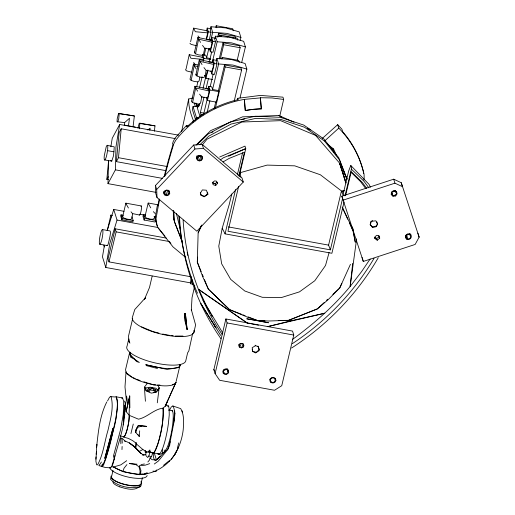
<?xml version="1.0" encoding="UTF-8"?>
<svg xmlns="http://www.w3.org/2000/svg" width="515" height="515" viewBox="0 0 515 515"><rect width="100%" height="100%" fill="white"/><g stroke="black" fill="none" stroke-linecap="round" stroke-linejoin="round"><path stroke-width="0.77" d="M123.175 424.933L124.636 405.009C126.169 424.939 117.459 444.02 113.229 463.191A18.759 3.135 -79.7 0 1 109.676 467.401M119.248 113.294L118.733 118.914L117.787 121.843L117.072 121.875L117.175 118.939L118.547 113.48L134.364 115.972L133.076 126.709M154.358 131.235L155.002 125.866L139.887 123.188L139.372 128.808M155.955 192.359L107.983 183.643L108.543 160.667M107.983 183.643L115.399 169.841L115.959 146.865L119.667 124.456L178.66 135.175M169.474 410.429L171.212 407.05L172.821 405.968L173.401 406.444L174.636 411.054L174.244 420.723L170.143 441.754L167.716 449.537L158.363 461.054L154.3 464.009M201.288 225.66L198.14 232.864L197.309 262.148L202.743 276.812L208.337 289.108L229.548 309.631L247.631 317.195L257.712 320.607L268.502 322.763L246.717 318.804L257.712 320.607L268.63 321.012L288.542 320.349L317.343 308.91L328.19 299.621L339.733 288.02L341.851 283.353M145.365 450.419L145.172 451.977L145.957 452.125L145.842 455.492L147.689 457.5L148.848 455.994L150.019 451.88L149.917 449.943L147.953 451.874L154.011 452.782C160.809 439.128 163.558 423.285 163.101 408.105L165.225 406.206L175.969 382.272L175.177 383.45M124.392 125.203L124.636 122.576L129.484 118.27L128.493 125.583M107.532 400.992L109.412 397.413L110.326 396.634L111.086 396.795C114.047 407.661 110.365 419.365 108.041 430.115C104.551 441.574 103.361 454.243 97.638 464.813L96.633 464.82L95.899 461.176L96.839 444.355L96.582 447.252C98.301 431.924 99.698 415.94 106.772 401.983M121.978 449.582L122.119 446.466M345.056 195.681L351.365 169.126L351.449 167.227L350.792 165.502L348.642 171.07L343.634 192.179L343.099 190.46L344.522 190.743M107.596 150.676L107.796 146.859A7.519 1.255 -79.7 0 0 106.212 146.827L104.268 155.813A7.519 1.255 -79.7 0 0 104.745 160.017A7.519 1.255 -79.7 0 0 106.747 155.092L107.596 150.676L113.918 151.822L113.345 156.29L111.761 161.15L104.468 159.901M95.874 459.148L95.99 456.934M130.591 355.086L136.617 361.549L139.333 362.463L134.454 359.116L130.61 357.178L130.038 354.507L130.166 352.228M191.31 310.345L192.018 297.76L194.773 285.606M201.133 195.346L200.322 192.629L201.133 195.346L204.12 196.756L207.867 194.374L207.59 192.25M197.625 257.133L197.309 262.148L201.185 271.617M135.394 430.907L138.323 425.487L146.685 426.394L138.323 425.487L135.394 430.907L135.831 432.6L139.288 436.424L139.694 430.817M108.401 179.658L106.837 179.375L108.601 160.629M165.779 170.613L116.371 161.639L119.087 132.735L121.205 128.795L175.319 138.625M116.371 161.639L118.489 157.699L121.205 128.795M173.465 424.881L174.398 414.935M113.918 151.822L114.233 146.833L107.538 145.417M111.098 466.571L113.493 467.002L122.911 471.663L139.655 474.708L140.556 474.257L140.936 470.465L139.333 465.727L145.249 465.167L149.736 463.629M96.163 454.191L96.447 451.507M189.224 54.693L190.93 58.259L203.27 59.431L203.168 57.442L189.224 54.693L186.063 69.023L185.509 69.808L186.649 70.903L191.908 72.255M207.661 32.876L207.564 30.887L193.614 28.138L195.327 31.705L207.661 32.876L206.277 39.082M352.704 263.358L350.123 286.501C333.92 306.097 314.749 322.976 294.348 338.072L292.456 339.449M204.12 196.756L207.191 194.258L207.423 192.217M139.655 474.708L140.093 471.135L138.992 466.745L135.6 464.453L129.304 463.539L137.08 464.202M374.907 238.554L375.158 236.546L376.896 235.291L379.124 236.082L379.729 238.142L377.25 240.248L374.907 238.554L374.579 237.209L376.665 238.426L377.25 240.248M157.294 402.827L159.174 387.795L157.648 384.879M170.143 441.754L169.699 445.321L167.716 449.537L161.098 454.011L159.212 454.436L157.725 454.043M149.826 130.359L150.123 128.164L147.773 130.05M356.638 238.825L350.123 286.501L361.575 271.624L370.163 258.987M207.539 70.252L206.65 74.424L205.916 75.757L204.5 75.512M204.674 48.416L203.489 54.345L202.221 55.285L198.629 54.912L195.526 53.792L194.393 52.697L197.863 37.511L212.051 40.331L211.723 45.172L210.313 49.195L204.648 48.21L202.511 45.391M201.713 96.974L201.88 96.44L200.554 103.109L199.279 104.062L195.687 103.676L192.591 102.556L191.458 101.461L194.928 86.275L209.116 89.095L208.781 93.936L207.378 97.959L201.713 96.974L199.569 94.148M206.129 70.619L204.951 76.548L203.676 77.501L200.084 77.115L196.988 75.995L195.855 74.9L199.324 59.714L213.513 62.534L213.178 67.375L211.768 71.398L206.109 70.413L203.966 67.587M155.466 392.379L155.878 389.778L152.62 388.117L148.668 388.233L147.625 389.417L147.136 391.303L151.268 393.132L155.466 392.379L152.62 388.117L147.136 391.303M114.594 457.075L114.845 455.543M110.841 146.762L112.244 138.265L119.667 124.456M104.436 245.256L102.472 256.863L105.781 267.478L190.28 282.825L190.576 283.778L193.711 284.351M105.781 267.478L109.837 243.479L117.034 220.059L113.731 209.451L123.999 211.311M370.748 221.347L375.873 220.819L377.649 224.212L376.24 226.651L372.738 227.553L370.24 224.823L370.613 222.113M137.949 128.132L139.179 123.375L139.887 123.188M231.827 193.988L229.169 204.706L222.203 228.267L218.772 246.106L221.669 263.815L230.681 279.368L244.76 290.975L262.296 297.297L281.254 297.606L299.453 291.863L314.8 280.733L325.519 265.495L329.111 252.505M199.833 77.199L199.093 80.907L197.818 81.859L194.232 81.473L191.136 80.353L189.996 79.259L193.466 64.072L198.198 65.012M124.958 407.172L126.362 400.187L124.984 386.939L126.02 371.907L125.531 369.731L129.471 353.277L130.417 352.331M181.634 131.422L188.683 98.996L192.655 98.03M195.526 53.792L198.603 39.192L197.863 37.511M191.136 80.353L194.207 65.753L193.466 64.072M196.988 75.995L200.065 61.394L199.324 59.714M192.591 102.556L195.668 87.956L194.928 86.275M152.015 453.103L153.496 452.917A24.862 4.152 -79.7 0 0 158.337 442.591C161.137 431.332 163.944 419.783 163.101 408.105C153.766 409.328 147.432 417.272 138.484 419.191L129.362 415.38L126.111 411.646L129.716 395.919L129.87 407.816M192.7 333.314L188.844 350.902L187.621 352.846L185.825 360.545A30.314 9.103 13.4 0 1 153.399 362.515A30.314 9.103 13.4 0 1 127.07 346.106L128.75 338.954L128.518 336.083L132.677 318.663M190.621 41.715L193.614 28.138M145.172 451.977L146.762 451.996L142.874 449.518L139.185 451.513L135.76 447.767L136.591 444.123L136.301 443.08M279.845 115.811L283.656 99.427L282.947 97.161L260.339 95.423L237.685 98.326L237.808 99.871M152.163 276.137L149.485 287.537L144.464 299.37L145.636 297.548L134.769 309.534L132.252 317.755A31.73 9.528 13.4 0 0 164.214 334.756A31.73 9.528 13.4 0 0 193.962 330.36M122.596 216.867L125.872 203.161L141.277 205.961M144.921 216.706L148.191 203L158.208 204.828M192.829 122.493L193.325 120.394C190.608 113.609 188.477 106.367 188.683 98.996M193.749 332.864L195.616 324.978L191.297 309.496M239.166 176.536L245.758 148.642L244.992 146.112L219.667 157.017M107.249 230.501L110.905 215.109L112.476 215.399M166.377 238.097L115.167 228.795L108.041 258.807L109 261.884L190.936 276.767M109 261.884L116.126 231.872L115.167 228.795M123.394 215.257L121.038 214.832L120.722 216.165L121.881 219.873L132.857 221.868L133.173 220.536L132.02 216.821M121.881 219.873L122.197 218.547L121.038 214.832M145.713 215.103L143.363 214.671L142.97 216.326L144.123 220.04L155.105 222.029L155.498 220.381L154.339 216.667M144.123 220.04L144.515 218.386L143.363 214.671M206.496 31.093L207.21 28.093L211.086 28.795M202.099 57.654L202.813 54.648L205.794 55.189L206.618 57.847L210.294 58.51M206.586 39.307L208.369 31.808L207.21 28.093M196.73 86.636L197.831 82.001M204.069 55.723L205.903 47.998M240.177 40.556L240.911 37.447L239.179 31.872L225.576 27.894L210.944 26.748L210.229 29.767L211.015 32.284L209.232 39.79M203.258 61.362L203.972 58.362L202.813 54.648M193.028 106.637L192.365 109.45L195.668 120.066L196.337 117.253L193.028 106.637L194.786 106.335L197.882 106.895M199.55 87.614L202.112 76.825M206.618 57.847L208.826 48.565M210.847 40.054L212.682 32.316L210.944 26.748M210.983 40.543L211.697 37.537L215.573 38.245M196.157 106.521L196.511 105.021L195.893 103.032M215.856 27.308L216.223 25.75L232.696 28.743L233.314 30.733M241.709 62.431L245.398 46.891L243.666 41.322L230.063 37.344L215.431 36.192L214.716 39.211L215.502 41.734L213.004 52.24L210.358 51.758L212.856 41.252L211.697 37.537M199.498 105.182L198.024 104.918L197.316 107.918L200.058 116.731M114.317 458.492L112.006 465.296M199.382 103.818L198.648 106.908L198.024 104.918M203.052 88.361L205.8 76.767M209.29 62.083L211.671 52.034M212.611 79.522L205.961 78.319L207.925 70.066M113.03 470.459L111.626 476.362A15.16 4.551 13.4 0 0 124.546 484.325A15.16 4.551 13.4 0 0 140.988 483.785L142.391 477.881M217.658 37.189L218.579 33.308L235.046 36.301L235.67 38.29M200.464 116.718L200.998 114.465L200.38 112.476L204.037 97.065M206.052 88.586L208.433 78.57M212.212 62.65L217.169 41.767L215.431 36.192M212.444 62.74L213.159 59.74L216.255 60.307M218.83 36.855L219.197 35.297L218.579 33.308M220.343 36.752L220.71 35.2L237.183 38.187L237.801 40.176M208.047 89.301L208.762 86.301L211.742 86.842L212.566 89.494L218.45 90.563L218.778 91.625L216.287 102.131L207.423 100.515L206.496 97.547M240.035 97.844L246.859 69.094L245.121 63.525L231.46 59.521L216.892 58.395L216.178 61.414L216.957 63.937L214.465 74.437L211.82 73.96L214.311 63.454L213.159 59.74M203.592 114.427L207.262 98.97M210.197 86.604L213.133 74.237M207.423 100.515L209.914 90.016L208.762 86.301M219.197 59.051L223.066 42.758L239.533 45.751L240.157 47.741L237.203 60.184M207.146 112.328L209.888 100.766M212.566 89.494L218.624 63.969L216.892 58.395M220.362 58.749L223.684 44.747L223.066 42.758M221.804 58.955L222.171 57.403L238.638 60.39L239.263 62.379M214.124 108.774L215.772 101.835M218.45 90.563L224.527 64.961L240.994 67.954L241.612 69.943L234.228 101.056M215.36 108.176L225.145 66.95L224.527 64.961M190.28 282.825L191.657 277.025M237.338 174.907L242.61 152.697M344.072 201.983L331.892 253.271L225.068 233.862L235.58 189.565M238.902 175.576L244.438 152.26L229.156 158.408L223.059 161.916M238.645 186.391L227.991 231.261L330.379 249.859L342.7 197.966M213.854 369.615L225.879 318.972L292.533 331.081L293.775 335.059L281.75 385.703L274.534 390.261L219.641 380.289L215.096 373.594L213.854 369.615L214.678 370.832M215.096 373.594L227.115 322.95L225.879 318.972M330.379 249.859L328.583 245.121L341.445 190.956L320.343 174.759L294.715 165.836L267.092 165.103L240.312 172.654L240.846 177.102M345.546 195.764L351.262 171.675L362.476 182.632L366.674 188.239M130.932 433.566L133.263 424.032M136.153 442.559L135.258 446.022L135.76 447.767M177.469 447.85L178.776 442.887M135.831 432.6L137.196 427.476L141.857 426.034M123.188 420.452L124.836 414.453M344.213 195.803L342.803 191.477L343.099 190.46M107.223 230.604L113.731 209.451M150.419 457.912L151.494 456.702L152.73 452.794L159.373 453.985M122.911 471.663L124.012 468.238L126.928 464.582M139.494 215.051L132.773 213.628L131.615 218.502A4.648 1.397 13.4 0 1 126.568 218.991A4.648 1.397 13.4 0 1 122.84 216.287M155.092 213.468L153.341 211.665M370.24 224.823L371.437 221.321L372.686 220.645M164.33 193.08L164.909 191.464L166.236 190.569L167.845 190.724L169.017 191.741L169.152 193.254L168.347 194.599L166.802 195.114L165.257 194.702L163.937 191.619M111.581 477.173L110.777 477.965L110.609 479.394C117.723 486.733 130.932 489.353 140.601 486.572L141.155 485.143M228.248 371.547L227.675 372.982L226.336 373.89L224.328 373.575L223.433 372.216L223.536 370.691L224.74 369.596L226.33 369.319L227.669 370.131L228.248 371.547L227.553 369.641M396.518 193.37L395.951 194.805L394.599 195.706L392.604 195.397L391.709 194.033L391.818 192.507L393.016 191.413L394.593 191.142L395.945 191.947L396.518 193.37L395.694 191.117M140.556 474.257C154.249 474.309 167.729 465.573 175.01 454.121C179.465 446.737 182.155 438.407 183.198 429.871C183.707 422.841 184.376 414.89 180.701 408.62L172.821 405.968M405.839 236.739L406.444 235.336L407.899 234.402L409.876 234.821L410.687 236.108L410.552 237.653L409.386 238.728L407.783 238.992L406.451 238.194L405.479 235.316M152.936 471.116L155.942 471.502L156.612 469.97M167.504 401.127L165.225 406.206L175.969 382.272L175.551 383.739C168.727 387.261 160.796 385.568 153.528 384.814C144.091 382.555 134.222 380.089 126.729 373.568L126.02 371.907L126.568 373.085L131.943 377.012M350.438 264.324L339.733 288.02L332.838 294.445M155.942 392.327L157.983 390.344L159.174 387.795L155.942 392.327L153.618 392.166M198.14 232.864L201.828 225.01M255.704 352.852L259.193 350.631L258.363 346.84L255.723 345.674L252.196 347.619L252.691 351.558L255.704 352.852L259.348 349.447L257.912 346.048M176.111 381.518L180.166 364.659M134.454 359.116L131.537 356.625L130.038 354.507L130.636 353.309M178.621 447.162L174.83 454.378L176.478 451.243M106.837 179.375L108.247 176.754M190.576 283.778L192.661 279.903M419.126 237.157L415.148 244.451L363.294 261.446L341.838 196.183L393.692 179.194L401.237 182.709L419.126 237.157L417.89 233.179M275.853 380.501L274.817 382.381L272.956 383.025L271.077 382.594L269.957 381.113L270.021 379.085L271.869 377.379L273.941 377.469L275.525 378.622L275.853 380.501L275.229 378.435M242.983 347.31L243.801 345.868L243.544 344.361L242.269 343.434L240.614 343.363L239.134 344.722L239.353 347.136L241.484 347.882L242.983 347.31L241.741 343.421L239.733 343.923L241.484 347.882M201.12 159.882L201.932 158.543L201.816 157.017L200.232 155.833L198.532 156.084L197.322 157.191L197.509 159.637L199.582 160.403L201.12 159.882L200.232 155.607M200.483 193.009L202.356 189.932L206.361 190.202L207.867 194.374L207.191 194.258M137.621 487.338L136.977 488.323C131.434 490.46 125.242 488.523 119.815 486.881M395.668 195.932L397.097 193.801L396.505 191.535L393.93 190.408L391.458 192.011L391.181 194.573L393.035 196.234L395.668 195.932L395.089 194.651M101.642 465.476L102.691 463.938M195.855 74.9L196.402 74.121M194.393 52.697L194.94 51.918M102.298 465.933C109.637 451.423 112.025 434.538 115.836 418.779C116.474 411.871 118.836 404.166 116.107 397.522M101.442 462L98.893 465.586L100.889 466.152M171.334 459.271L175.01 454.121M202.549 158.781L201.462 160.287L199.582 161.008L197.702 160.416L196.55 158.742L197.161 156.341L198.906 155.343L201.037 155.485L202.298 156.779L202.549 158.781L201.796 155.948M370.208 224.411L372.042 226.793L375.731 226.375L377.431 224.128L376.871 221.856M215.708 185.542L217.607 183.166L216.924 182.078L215.328 183.746L215.708 185.542L213.081 184.66L212.701 182.349L214.504 180.945L216.236 181.055L217.607 183.166M202.492 144.734L207.017 139.185L241.902 122.016L280.643 120.665L315.566 135.4L339.758 163.3L345.9 182.304M147.863 461.968L149.543 459.934L149.923 457.874L152.099 459.721L156.425 459.921L160.345 456.116L157.114 459.663L165.83 450.837M252.691 351.558L252.196 349.164M187.936 125.885L186.346 125.66L175.087 138.007L173.162 141.67L172.577 143.563L172.956 144.767A601.572 573.098 4 0 0 164.15 176.671M155.453 185.503L193.698 145.011L202.221 144.412L242.05 178.061L243.292 182.04L196.852 231.209L157.017 197.56L155.781 193.582L155.453 185.503L156.689 189.488L157.017 197.56M156.689 189.488L194.934 148.99L203.457 148.391L243.292 182.04M195.977 145.172L210.693 130.598L242.571 116.847L278.905 115.527L293.994 122.197M196.93 144.837L208.176 133.984L230.411 121.952L255.099 116.242L280.231 117.317L303.773 125.087L323.819 138.921L338.741 157.699L347.052 179.162M199.839 144.792L208.833 136.102L231.074 124.076L255.755 118.366L280.887 119.441L304.429 127.205L324.476 141.039L339.404 159.824L346.853 179.066M324.231 302.479L317.343 308.91L288.542 320.349L278.267 320.433M326.529 300.335L327.675 299.267M324.662 140.962L338.773 128.126L337.698 124.662L322.332 138.406M163.5 465.341L168.74 461.086M126.69 460.706L120.903 464.826L113.493 467.002M228.654 372.77L226.523 374.45L224.617 374.302L223.124 373.137L222.802 371.302L223.768 369.48L226.278 368.714L228.473 370.124L228.654 372.77L227.212 370.04M220.272 159.978L223.368 157.764L245.758 148.642L228.583 156.18M168.386 461.691L169.647 460.809M376.665 238.426L379.053 236.919L378.815 235.587M408.344 234.113L406.663 235.123L407.783 238.992M101.198 466.081L101.873 466.539L102.775 466.062L103.721 464.582L105.884 458.524L114.98 424.141A23.832 3.985 -79.7 0 0 117.253 408.363L117.504 400.631L116.396 396.846L122.596 397.966L123.735 401.52L123.246 414.517L120.581 429.594L113.448 456.013L114.478 459.29M172.467 384.821L174.501 383.791M392.636 192.011L394.387 191.187M199.582 155.91L198.288 156.515L199.582 160.403M142.951 474.553L147.181 472.712M211.549 132.542L213.017 131.911M241.67 119.596L244.747 118.926M137.627 487.724L140.601 486.572M166.802 195.719L168.682 194.998L169.77 193.473L169.197 190.808L166.789 189.926L164.517 190.917L163.783 192.932L164.472 194.863L166.802 195.719L166.384 194.438M144.612 474.412L147.464 473.388M155.878 389.778L153.901 390.441L149.054 389.984L148.668 388.233M401.237 182.709L402.479 186.688L394.934 183.173L343.074 200.161L341.838 196.183M224.173 370.15L226.182 369.558M142.224 455.067L145.513 454.288M140.975 464.639L144.425 463.964M155.588 384.847L153.528 384.814L147.593 382.993L144.393 387.138L145.829 387.975L150.187 387.203L155.91 388.239L157.983 390.344M164.806 176.207A601.803 548.366 -32.5 0 1 173.787 143.84L175.77 140.189A106.714 100.213 -17.3 0 1 244.361 99.376L260.436 97.889L261.292 108.865L253.264 109.347L245.288 110.519A95.05 89.262 -17.3 0 1 261.272 108.8L261.292 108.865M121.579 398.05L122.596 397.966M145.957 452.125L150.019 451.88L152.73 452.794M182.98 336.05L175.409 336.038M197.702 156.766L199.105 156.727M264.826 320.549L257.712 320.607L248.076 316.854M261.272 108.8L260.403 97.715L272.1 97.959L283.656 99.427M110.326 396.634L115.019 396.968M110.345 467.845L105.446 467.498L101.873 466.539M212.682 32.316L227.038 33.398L240.911 37.447M217.169 41.767L231.525 42.848L245.398 46.891M218.624 63.969L232.915 65.051L246.859 69.094M158.414 384.937L159.933 385.065M196.305 45.7L191.039 44.348L189.906 43.254M117.787 121.843L124.636 122.576M169.377 335.336L162.631 334.042M170.883 335.51L173.143 335.774M212.051 40.331L207.609 39.745M213.513 62.534L208.285 61.839M209.116 89.095L205.453 88.606M197.766 156.251L199.131 156.431M248.43 323.452L249.987 323.684M251.545 323.916L258.472 325.19M118.547 113.48L134.364 115.972M139.971 123.497L155.002 125.866M102.562 229.581A7.48 1.249 -79.7 0 1 101.371 241.284A7.48 1.249 -79.7 0 1 99.447 239.816A7.48 1.249 -79.7 0 1 102.562 229.581L109.862 230.9A7.474 1.391 -76.2 0 1 109.682 237.866L108.44 243.093A7.474 1.107 -83.2 0 1 106.991 245.198M208.369 31.808L211.015 32.284M219.197 35.297L221.553 35.728M226.259 36.584L227.823 36.868M231.75 37.576L233.314 37.865M212.856 41.252L215.502 41.734M223.684 44.747L240.157 47.741M203.972 58.362L210.616 59.573M214.311 63.454L216.957 63.937M225.145 66.95L241.612 69.943M209.914 90.016L218.778 91.625M196.511 105.021L197.985 105.285M200.38 112.476L204.056 113.145M200.998 114.465L203.206 114.864M124.25 125.061L135.226 127.057M118.489 157.699L167.111 166.532M115.399 169.841L162.592 178.415M228.254 226.896L328.583 245.121M139.79 214.182L144.528 215.045M154.004 216.764L155.588 217.053M144.515 218.386L155.498 220.381M122.197 218.547L133.173 220.536M117.034 220.059L158.099 227.521M116.126 231.872L168.914 241.464M227.115 322.95L293.775 335.059M168.36 410.043L172.866 410.861M119.892 435.948L123.69 436.643A13.944 2.33 -79.7 0 0 127.102 429.465A13.944 2.33 -79.7 0 0 129.497 415.135M99.691 244.207L107.358 245.61M193.325 120.394L195.642 120.838M410.97 235.213L409.708 234.042L407.526 233.926L405.633 235.407L405.434 237.769L406.831 239.23L408.659 239.597L410.545 238.567L411.363 236.939L410.603 233.81M212.148 42.211L198.603 39.192L200.573 42.41M213.603 64.414L200.065 61.394L202.035 64.613M197.972 66.59L194.207 65.753L196.183 68.971M209.212 90.975L195.668 87.956L197.638 91.168M145.417 401.249L144.393 387.138L146.138 390.859L149.794 391.767M158.903 333.096L152.942 331.589L141.554 326.851M146.215 365.605L157.487 368.489M148.848 455.994L151.494 456.702M252.871 351.359L255.994 352.247M143.872 381.789L146.846 382.754M201.146 195.076L204.391 196.228M307.597 128.319L310.313 129.883M241.406 314.253L229.548 309.631L208.337 289.108L204.461 279.632M242.887 314.832L245.114 315.695M133.198 377.733L135.284 378.589M136.675 379.162L140.151 380.585M307.648 128.235L310.268 129.947M155.536 471.315L155.942 471.502M165.231 404.99L168.708 406.58L169.145 409.084L169.235 414.955L168.379 423.658A24.862 4.152 -79.7 0 1 158.221 453.721M196.337 117.253L198.5 118.27M124.804 407.951L125.499 408.279L126.111 411.646L129.716 395.919L128.879 421.322A14.375 2.401 -79.7 0 1 123.413 436.978L128.325 438.407L132.67 440.621L136.301 443.383M375.731 226.375L376.24 226.651M278.905 115.527L281.641 117.208M331.602 147.908L333.656 149.17L336.263 154.983M198.906 289.584L247.651 323.343L198.906 289.584L206.521 306.097L210.686 313.564M255.041 345.185L255.723 345.674M140.08 452.627L144.194 455.582M139.417 451.977L141.02 453.625C136.243 448.707 131.673 442.971 124.765 441.052L125.609 441.555L121.701 437.885M110.674 160.32L111.761 161.15M327.514 144.091L333.656 149.17M185.806 257.519L172.976 246.859L157.436 227.051L155.948 219.538M136.591 444.123L142.874 449.518M331.628 149.35L333.405 150.966L334.048 152.408M351.365 169.126L363.77 181.003L368.862 187.833M350.844 172.029L360.558 181.608L365.779 188.657M133.34 445.842L137.569 450.039M132.703 213.828L131.022 211.826M125.872 203.161L126.484 203.779M350.792 165.502L369.049 184.376L370.407 187.157M337.698 124.662L341.902 129.201L342.687 131.705A106.714 100.213 -17.3 0 1 363.77 173.439M372.042 226.793L372.738 227.553M158.504 228.229L164.948 236.115M169.416 241.574L170.903 243.395M209.882 48.648L210.313 49.195M205.485 75.203L205.916 75.757M206.946 97.406L207.378 97.959M198.024 35.941L199.318 37.614M193.627 62.502L195.346 64.729M137.988 434.583L139.288 436.424M209.251 316.963L200.728 303.464L220.671 335.484M157.423 225.885L156.74 224.817L155.26 217.324L157.481 204.706L157.854 205.923A601.572 573.098 4 0 1 159.199 198.964M210.101 318.309L211.807 321.012M212.656 322.358L216.068 327.759M138.554 450.49L139.185 451.513M150.74 207.841L148.127 203.206M128.422 207.996L125.802 203.361M203.007 300.2L222.853 333.089M129.902 343.17L128.647 340.994L128.75 338.954L129.709 342.469M209.657 317.311L210.435 318.682M211.607 320.742L212.386 322.113M213.165 323.484L215.502 327.598M211.44 314.923L212.199 316.281M379.053 236.919L379.729 238.142M140.904 481.68L141.702 483.237L141.162 484.518A15.765 4.732 13.4 0 1 122.969 484.094A15.765 4.732 13.4 0 1 111.169 475.969M222.203 228.267L225.068 233.862M342.443 207.603L350.213 223.845L352.975 230.778L355.279 242.205L352.839 228.345M197.522 293.241L196.505 291.078C186.636 267.253 180.52 241.915 178.859 216.165M129.471 353.277L130.038 354.507M342.089 206.933L347.696 219.216M349.344 222.828L352.975 230.778L352.415 226.877M343.099 170.246L347.007 178.969M174.36 220.478L173.381 218.296L173.355 211.099M202.376 274.534L203.27 276.722M405.698 236.449L406.831 239.23M196.402 156.824L197.509 159.637M341.445 190.956L343.254 195.642M182.477 242.217L173.883 220.014L173.252 210.487M182.568 242.861L174.54 222.139L173.812 211.021M391.638 192.764L392.604 195.397M223.356 370.935L224.328 373.575M164.33 192.095L165.257 194.702M112.882 481.783L113.294 482.973A12.675 3.779 13.5 0 0 119.828 486.875M269.963 379.31L271.077 382.594M163.538 191.953L164.472 194.863M340.885 167.935L339.758 163.3L345.99 183.05M393.692 179.194L394.934 183.173M362.058 257.468L363.294 261.446M220.71 35.2L221.128 36.526M216.223 25.75L216.847 27.739M237.685 98.326L238.097 99.64A106.714 100.213 -17.3 0 0 186.745 126.935L186.346 125.66M222.171 57.403L222.583 58.729M209.438 48.783L210.358 51.758M210.893 70.986L211.82 73.96M205.041 75.345L205.961 78.319M194.2 102.878L195.346 106.554M202.221 144.412L203.457 148.391M193.698 145.011L194.934 148.99M110.905 215.109L111.478 216.957M103.779 245.121L104.352 246.968M154.358 453.239L156.425 459.921M165.482 190.827L166.802 195.114M339.758 163.3L345.565 182.291M243.196 343.84L243.801 345.868M168.559 190.202L169.017 191.741M395.526 190.453L395.945 191.947M227.263 368.695L227.669 370.131M392.379 193.601L393.035 196.234M238.696 344.529L239.353 347.136M409.547 233.495L409.876 234.821M176.381 213.416L180.527 230.417M197 155.672L197.322 157.191M187.19 252.376L187.814 255.446M182.078 410.809L182.336 412.148M167.587 190.511L168.347 194.599M126.606 396.106L127.829 404.758M342.739 191.014L342.803 191.477M145.829 387.975L146.138 390.859M244.361 99.376L245.256 110.461L244.438 99.543M120.858 443.776L120.665 438.111L122.061 439.276L122.242 443.158M147.123 475.467A19.203 5.768 13.4 0 1 128.589 477.167A19.203 5.768 13.4 0 1 109.714 467.536M142.694 474.115A19.203 5.768 13.4 0 1 113.828 467.041M156.425 459.901A32.226 5.382 -79.7 0 1 153.193 452.955M172.094 410.745A20.214 3.38 -79.7 0 1 171.244 433.302A20.214 3.38 -79.7 0 1 164.214 450.084M162.631 453.342A25.164 4.204 -79.7 0 1 162.238 449.743M124.54 401.05A21.585 3.605 -79.7 0 1 125.242 409.74M115.457 396.865A23.999 3.998 -79.6 0 1 116.396 396.833M167.826 405.234A24.862 4.152 -79.7 0 1 168.708 406.58M153.94 218.347A4.648 1.397 13.4 0 1 148.887 218.83A4.648 1.397 13.4 0 1 145.159 216.126M140.891 206.187A4.648 0.779 -79.7 0 1 141.078 211.034A4.648 0.779 -79.7 0 1 139.282 214.375M155.897 219.538A601.803 548.366 -32.5 0 1 159.38 200.483M338.78 128.126A106.74 100.238 -17.3 0 1 364.079 174.463L364.169 178.428A601.803 573.272 3.6 0 1 363.918 179.96M222.087 334.357A259.502 243.698 -17.3 0 1 183.121 220.137M374.051 258.337A259.502 243.698 -17.3 0 1 292.308 343.685M220.935 338.716A262.946 246.93 -17.3 0 1 179.542 217.465M378.293 257.674A262.94 246.923 -17.3 0 1 291.535 348.056M275.113 379.169L275.068 381.106L273.497 382.413L271.798 382.272L270.626 381.255L270.568 379.201L272.293 377.907L273.883 378.068L275.113 379.169M174.939 413.616L174.244 420.723L174.636 411.054L174.939 413.616M112.907 428.416L104.803 458.298L112.907 428.416M180.34 364.472L179.413 367.465L167.079 369.403L145.719 364.742C156.463 366.847 168.135 370.748 178.866 367.047L180.34 364.472M290.808 320.813L267.452 326.684L324.798 313.217L290.808 320.813M215.328 183.746L213.461 183.392L212.296 182.522L215.328 183.746M134.029 446.479L129.439 442.984L134.029 446.479M187.112 329.529L184.75 320.053L184.402 313.455L187.112 329.529L185.368 313.345L187.112 329.529"/></g></svg>
